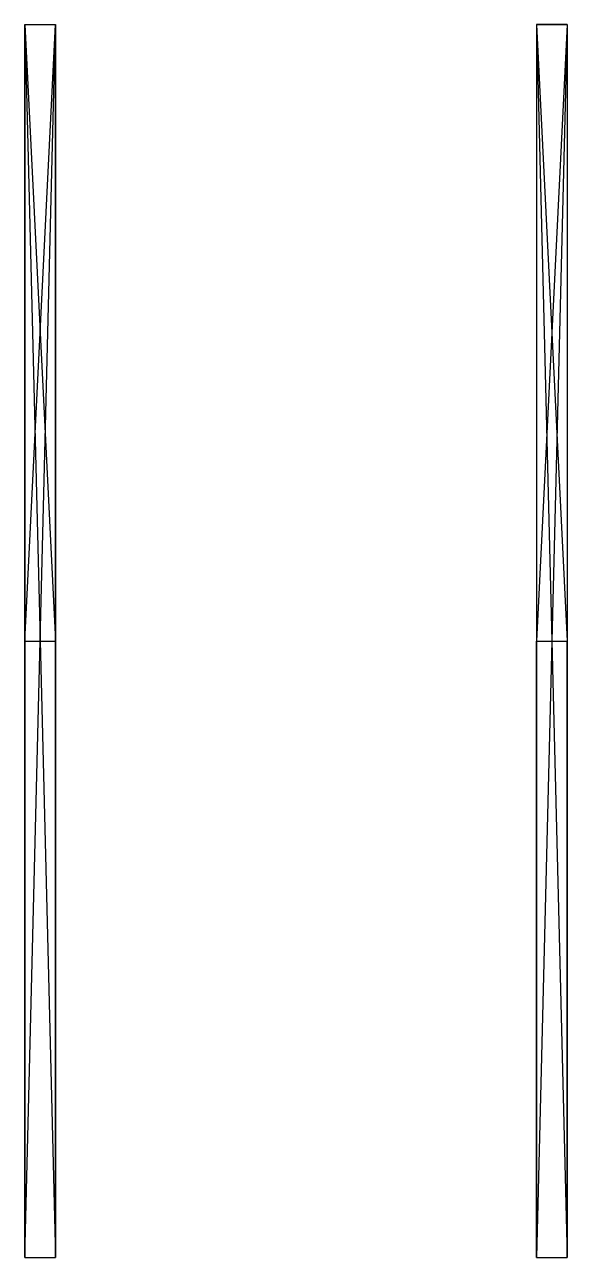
# Model space of a CAD drawing. Extents: x 183 to 376, y 0 to 440.
import ezdxf

# ---------------------------------------------------------------- set-up
doc = ezdxf.new("R2010")
doc.units = 0

msp = doc.modelspace()

# ---------------------------------------------------------------- linework, layer by layer
for p, q in [((182.67, 440), (182.67, 440, 123.33)), ((182.67, 440), (182.67, 220, 123.33)), ((182.67, 220, 123.33), (182.67, 440, 123.33)), ((182.67, 440), (182.67, 0)), ((182.67, 220, 134.33), (182.67, 440, 134.33)), ((182.67, 220, 134.33), (182.67, 440, 276.67)), ((182.67, 440, 276.67), (182.67, 440, 134.33)), ((182.67, 220, 276.67), (182.67, 440, 276.67)), ((182.67, 220, 287.67), (182.67, 440, 287.67)), ((182.67, 220, 287.67), (182.67, 440, 430)), ((182.67, 440, 430), (182.67, 440, 287.67)), ((182.67, 0, 430), (182.67, 440, 430)), ((182.67, 440, 430), (193.67, 440, 430)), ((182.67, 440, 430), (193.67, 0, 430)), ((182.67, 440, 123.33), (193.67, 440)), ((182.67, 440, 123.33), (193.67, 440, 123.33)), ((182.67, 440), (193.67, 440)), ((182.67, 440, 430), (193.67, 440, 287.67)), ((182.67, 440, 287.67), (193.67, 440, 287.67)), ((182.67, 440, 276.67), (193.67, 440, 134.33)), ((182.67, 440, 276.67), (193.67, 440, 276.67)), ((182.67, 440, 134.33), (193.67, 440, 134.33)), ((182.67, 0), (193.67, 440)), ((182.67, 440, 123.33), (193.67, 220, 123.33)), ((182.67, 220, 134.33), (193.67, 440, 134.33)), ((182.67, 440, 276.67), (193.67, 220, 276.67)), ((182.67, 220, 287.67), (193.67, 440, 287.67)), ((193.67, 0, 430), (193.67, 440, 430)), ((193.67, 440, 430), (193.67, 440, 287.67)), ((193.67, 440, 430), (193.67, 220, 287.67)), ((193.67, 220, 287.67), (193.67, 440, 287.67)), ((193.67, 220, 276.67), (193.67, 440, 276.67)), ((193.67, 220, 276.67), (193.67, 440, 134.33)), ((193.67, 440, 134.33), (193.67, 440, 276.67)), ((193.67, 220, 134.33), (193.67, 440, 134.33)), ((193.67, 220, 123.33), (193.67, 440, 123.33)), ((193.67, 220, 123.33), (193.67, 440)), ((193.67, 440), (193.67, 440, 123.33)), ((193.67, 0), (193.67, 440)), ((376.33, 440), (365.33, 440, 123.33)), ((365.33, 440, 123.33), (376.33, 440, 123.33)), ((365.33, 440, 123.33), (365.33, 440)), ((376.33, 440), (365.33, 440)), ((376.33, 440, 287.67), (365.33, 440, 430)), ((365.33, 440, 430), (376.33, 440, 430)), ((365.33, 440, 430), (365.33, 440, 287.67)), ((376.33, 440, 287.67), (365.33, 440, 287.67)), ((376.33, 440, 134.33), (365.33, 440, 276.67)), ((365.33, 440, 276.67), (376.33, 440, 276.67)), ((365.33, 440, 276.67), (365.33, 440, 134.33)), ((376.33, 440, 134.33), (365.33, 440, 134.33)), ((365.33, 440), (365.33, 220, 123.33)), ((365.33, 440, 123.33), (365.33, 220, 123.33)), ((365.33, 440), (365.33, 0)), ((365.33, 440, 134.33), (365.33, 220, 134.33)), ((365.33, 440, 276.67), (365.33, 220, 134.33)), ((365.33, 440, 276.67), (365.33, 220, 276.67)), ((365.33, 440, 287.67), (365.33, 220, 287.67)), ((365.33, 440, 430), (365.33, 220, 287.67)), ((365.33, 440, 430), (365.33, 0, 430)), ((365.33, 440, 430), (376.33, 0, 430)), ((376.33, 440), (365.33, 0)), ((365.33, 440, 123.33), (376.33, 220, 123.33)), ((376.33, 440, 134.33), (365.33, 220, 134.33)), ((365.33, 440, 276.67), (376.33, 220, 276.67)), ((376.33, 440, 287.67), (365.33, 220, 287.67)), ((376.33, 440), (376.33, 440, 123.33)), ((376.33, 440, 287.67), (376.33, 440, 430)), ((376.33, 440, 134.33), (376.33, 440, 276.67)), ((376.33, 440, 430), (376.33, 0, 430)), ((376.33, 440, 430), (376.33, 220, 287.67)), ((376.33, 440, 287.67), (376.33, 220, 287.67)), ((376.33, 440, 276.67), (376.33, 220, 276.67)), ((376.33, 440, 134.33), (376.33, 220, 276.67)), ((376.33, 440, 134.33), (376.33, 220, 134.33)), ((376.33, 440, 123.33), (376.33, 220, 123.33)), ((376.33, 440), (376.33, 220, 123.33)), ((376.33, 440), (376.33, 0)), ((182.67, 220, 123.33), (182.67, 0)), ((182.67, 0), (182.67, 220, 134.33)), ((182.67, 220, 123.33), (182.67, 220, 134.33)), ((182.67, 220, 134.33), (182.67, 220, 276.67)), ((182.67, 220, 134.33), (182.67, 0, 430)), ((182.67, 0, 430), (182.67, 220, 276.67)), ((182.67, 0, 430), (182.67, 220, 287.67)), ((182.67, 220, 276.67), (182.67, 220, 287.67)), ((182.67, 220, 123.33), (193.67, 220, 123.33)), ((182.67, 220, 134.33), (193.67, 220, 134.33)), ((182.67, 220, 276.67), (193.67, 220, 276.67)), ((182.67, 220, 287.67), (193.67, 220, 287.67)), ((182.67, 220, 134.33), (193.67, 220, 123.33)), ((182.67, 220, 287.67), (193.67, 220, 276.67)), ((193.67, 0, 430), (193.67, 220, 287.67)), ((193.67, 0, 430), (193.67, 220, 276.67)), ((193.67, 220, 287.67), (193.67, 220, 276.67)), ((193.67, 220, 276.67), (193.67, 220, 134.33)), ((193.67, 0, 430), (193.67, 220, 134.33)), ((193.67, 220, 134.33), (193.67, 0)), ((193.67, 0), (193.67, 220, 123.33)), ((193.67, 220, 134.33), (193.67, 220, 123.33)), ((365.33, 220, 123.33), (365.33, 0)), ((365.33, 0), (365.33, 220, 134.33)), ((365.33, 220, 123.33), (365.33, 220, 134.33)), ((365.33, 220, 134.33), (365.33, 220, 276.67)), ((365.33, 220, 134.33), (365.33, 0, 430)), ((365.33, 0, 430), (365.33, 220, 276.67)), ((365.33, 0, 430), (365.33, 220, 287.67)), ((365.33, 220, 276.67), (365.33, 220, 287.67)), ((365.33, 220, 123.33), (376.33, 220, 123.33)), ((365.33, 220, 134.33), (376.33, 220, 134.33)), ((365.33, 220, 276.67), (376.33, 220, 276.67)), ((365.33, 220, 287.67), (376.33, 220, 287.67)), ((365.33, 220, 134.33), (376.33, 220, 123.33)), ((365.33, 220, 287.67), (376.33, 220, 276.67)), ((376.33, 0, 430), (376.33, 220, 287.67)), ((376.33, 0, 430), (376.33, 220, 276.67)), ((376.33, 220, 287.67), (376.33, 220, 276.67)), ((376.33, 220, 276.67), (376.33, 220, 134.33)), ((376.33, 0, 430), (376.33, 220, 134.33)), ((376.33, 220, 134.33), (376.33, 0)), ((376.33, 0), (376.33, 220, 123.33)), ((376.33, 220, 134.33), (376.33, 220, 123.33)), ((182.67, 0), (182.67, 0, 430)), ((182.67, 0, 430), (193.67, 0, 430)), ((182.67, 0), (193.67, 0)), ((182.67, 0), (193.67, 0, 430)), ((193.67, 0, 430), (193.67, 0)), ((365.33, 0), (365.33, 0, 430)), ((365.33, 0, 430), (376.33, 0, 430)), ((365.33, 0), (376.33, 0)), ((365.33, 0), (376.33, 0, 430)), ((376.33, 0, 430), (376.33, 0))]:
    msp.add_line(p, q)

doc.saveas('drawing.dxf')
